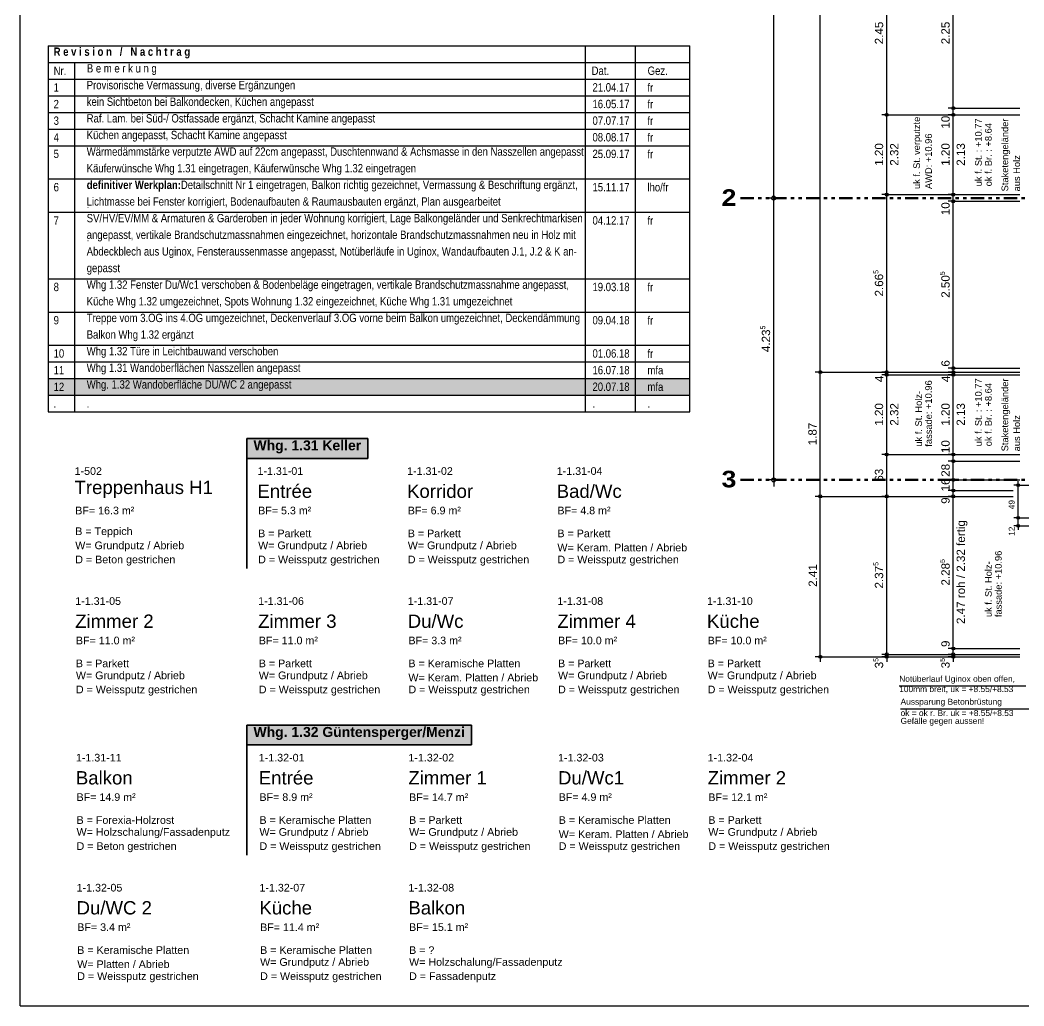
# Model space of a CAD drawing. Header units: centimetres. Extents: x 0.3 to 84.3, y 0.3 to 59.7.
# Drawn here: x 0.3 to 30.49, y 0.3 to 29.94 of the extents above; entities that cross this region are included whole.
import ezdxf

# ---------------------------------------------------------------- set-up
doc = ezdxf.new("R2010")
doc.units = ezdxf.units.CM
for name, pattern in [('AUSGEZOGEN', [0]), ('LINIE_23', [0.79, 0.4, -0.13, 0, -0.13, 0, -0.13]), ('RAND', [44.45, 12.7, -6.35, 12.7, -6.35, 0, -6.35])]:
    doc.linetypes.add(name, pattern=pattern)
for name, color, linetype, lineweight in [('Bauachsen grob', 7, 'RAND', 25), ('Detailmasse', 7, 'AUSGEZOGEN', 25), ('Plankopf', 7, 'AUSGEZOGEN', 25), ('Raumbezeichnung', 7, 'AUSGEZOGEN', 35), ('Text Koten', 7, 'AUSGEZOGEN', 50), ('Text Werkplan Ausfuehrung', 7, 'AUSGEZOGEN', 50), ('Vorprojektmasse', 7, 'AUSGEZOGEN', 25), ('Werkplan- Ausfuehrungsmasse', 7, 'AUSGEZOGEN', 25)]:
    doc.layers.add(name, color=color, linetype=linetype, lineweight=lineweight)
doc.styles.add('ARIAL', font='ARIAL.TTF')
doc.styles.add('Arial Black', font='Arial Black')
doc.styles.add('ARIALNARROW', font='ARIALN.TTF')

msp = doc.modelspace()

# ---------------------------------------------------------------- hatches: boundary and pattern name
at = {"layer": 'Plankopf', "linetype": 'AUSGEZOGEN', "lineweight": 25}
msp.add_hatch(color=254, dxfattribs=at).paths.add_polyline_path([(1.14, 19.16), (1.14, 18.66), (20.44, 18.66), (20.44, 19.16)])
at = {"layer": 'Raumbezeichnung', "linetype": 'AUSGEZOGEN', "lineweight": 35, "true_color": 0xc4c4ff}
for points in [[(7.12, 17.36), (7.12, 16.76), (10.76, 16.76), (10.76, 17.36)], [(7.12, 8.744), (7.12, 8.144), (13.88, 8.144), (13.88, 8.744)]]:
    msp.add_hatch(color=254, dxfattribs=at).paths.add_polyline_path(points)

# ---------------------------------------------------------------- linework, layer by layer
at = {"layer": 'Bauachsen grob', "color": 32, "linetype": 'LINIE_23', "lineweight": 50, "true_color": 0xc36e14}
for p, q in [((21.964, 24.584), (72.416, 24.584)), ((21.964, 16.114), (72.416, 16.114))]:
    msp.add_line(p, q, dxfattribs=at)
at = {"layer": 'Detailmasse', "color": 8, "linetype": 'AUSGEZOGEN', "lineweight": 25, "true_color": 0x737373}
for p, q in [((30.315, 15.954), (30.315, 16.079)), ((30.315, 15.954), (30.19, 15.954)), ((30.315, 15.954), (30.44, 15.954)), ((30.315, 15.954), (30.795, 15.954)), ((30.315, 14.974), (30.315, 15.954)), ((30.315, 14.974), (30.19, 14.974)), ((30.315, 14.974), (30.44, 14.974)), ((30.315, 14.974), (30.795, 14.974)), ((30.315, 14.734), (30.315, 14.974)), ((30.315, 14.734), (30.19, 14.734)), ((30.315, 14.734), (30.44, 14.734)), ((30.315, 14.734), (30.795, 14.734)), ((30.315, 14.734), (30.315, 14.609))]:
    msp.add_line(p, q, dxfattribs=at)
for centre in [(30.315, 15.954), (30.315, 14.974), (30.315, 14.734)]:
    msp.add_circle(centre, 0.0375, dxfattribs=at)
at = {"layer": 'Plankopf', "color": 7, "linetype": 'AUSGEZOGEN', "lineweight": 25}
for p, q in [((0.3, 0.3), (0.3, 59.7)), ((1.14, 29.16), (20.44, 29.16)), ((1.14, 29.16), (1.14, 18.16)), ((17.305, 18.16), (17.305, 29.16)), ((18.805, 18.16), (18.805, 29.16)), ((20.44, 18.16), (20.44, 29.16)), ((1.14, 28.66), (20.44, 28.66)), ((1.94, 28.66), (1.94, 18.16)), ((1.14, 28.16), (20.44, 28.16)), ((1.14, 27.66), (20.44, 27.66)), ((1.14, 27.16), (20.44, 27.16)), ((1.14, 26.66), (20.44, 26.66)), ((1.14, 26.16), (20.44, 26.16)), ((1.14, 25.16), (20.44, 25.16)), ((1.14, 24.16), (20.44, 24.16)), ((1.14, 22.16), (20.44, 22.16)), ((1.14, 21.16), (20.44, 21.16)), ((1.14, 20.16), (20.44, 20.16)), ((1.14, 19.66), (20.44, 19.66)), ((1.14, 19.16), (20.44, 19.16)), ((1.14, 18.66), (20.44, 18.66)), ((1.14, 18.16), (20.44, 18.16)), ((0.3, 0.3), (84.3, 0.3))]:
    msp.add_line(p, q, dxfattribs=at)
at = {"layer": 'Raumbezeichnung', "color": 7, "linetype": 'AUSGEZOGEN', "lineweight": 35}
for p, q in [((7.12, 17.36), (7.12, 13.452)), ((7.12, 17.36), (10.76, 17.36)), ((10.76, 17.36), (10.76, 16.76)), ((10.76, 16.76), (7.12, 16.76)), ((7.12, 8.744), (7.12, 4.835)), ((7.12, 8.744), (13.88, 8.744)), ((13.88, 8.744), (13.88, 8.144)), ((13.88, 8.144), (7.12, 8.144))]:
    msp.add_line(p, q, dxfattribs=at)
at = {"layer": 'Text Werkplan Ausfuehrung', "color": 240, "linetype": 'AUSGEZOGEN', "lineweight": 25}
msp.add_line((26.739, 9.923), (30.55, 9.923), dxfattribs=at)
at = {"layer": 'Text Werkplan Ausfuehrung', "color": 8, "linetype": 'AUSGEZOGEN', "lineweight": 25, "true_color": 0x737373}
msp.add_line((26.781, 9.235), (30.786, 9.235), dxfattribs=at)
at = {"layer": 'Vorprojektmasse', "color": 32, "linetype": 'AUSGEZOGEN', "lineweight": 25, "true_color": 0xc36e14}
for p, q in [((22.964, 24.584), (22.964, 56.174)), ((22.964, 24.584), (22.764, 24.584)), ((22.964, 24.584), (23.164, 24.584)), ((22.964, 16.114), (22.964, 24.584)), ((22.964, 16.114), (22.764, 16.114)), ((22.964, 16.114), (23.164, 16.114)), ((22.964, 16.114), (22.964, 15.914))]:
    msp.add_line(p, q, dxfattribs=at)
for centre in [(22.964, 24.584), (22.964, 16.114)]:
    msp.add_circle(centre, 0.06, dxfattribs=at)
at = {"layer": 'Werkplan- Ausfuehrungsmasse', "color": 7, "linetype": 'AUSGEZOGEN', "lineweight": 25}
for p, q in [((24.364, 19.354), (24.364, 47.484)), ((26.364, 27.089), (26.364, 31.994)), ((28.364, 27.289), (28.364, 31.794)), ((28.364, 27.289), (28.214, 27.289)), ((28.364, 27.289), (28.514, 27.289)), ((28.364, 27.089), (28.364, 27.289)), ((26.364, 27.089), (26.214, 27.089)), ((26.364, 27.089), (26.514, 27.089)), ((26.364, 24.689), (26.364, 27.089)), ((28.364, 27.089), (28.214, 27.089)), ((28.364, 27.089), (28.514, 27.089)), ((28.364, 24.689), (28.364, 27.089)), ((26.364, 24.689), (26.214, 24.689)), ((26.364, 24.689), (26.514, 24.689)), ((26.364, 19.354), (26.364, 24.689)), ((28.364, 24.689), (28.214, 24.689)), ((28.364, 24.489), (28.214, 24.489)), ((28.364, 24.689), (28.514, 24.689)), ((28.364, 24.489), (28.364, 24.689)), ((28.364, 24.489), (28.514, 24.489)), ((28.364, 19.474), (28.364, 24.489)), ((24.364, 19.354), (24.214, 19.354)), ((24.364, 19.354), (24.514, 19.354)), ((24.364, 19.354), (26.364, 19.354)), ((24.364, 15.618), (24.364, 19.354)), ((26.364, 19.354), (26.214, 19.354)), ((26.364, 19.354), (26.514, 19.354)), ((26.364, 19.274), (26.364, 19.354)), ((28.364, 19.474), (28.214, 19.474)), ((28.364, 19.354), (28.214, 19.354)), ((28.364, 19.474), (28.514, 19.474)), ((28.364, 19.354), (28.364, 19.474)), ((28.364, 19.354), (28.514, 19.354)), ((28.364, 19.274), (28.364, 19.354)), ((26.364, 19.274), (26.214, 19.274)), ((26.364, 19.274), (26.514, 19.274)), ((26.364, 16.874), (26.364, 19.274)), ((28.364, 19.274), (28.214, 19.274)), ((28.364, 19.274), (28.514, 19.274)), ((28.364, 16.874), (28.364, 19.274)), ((26.364, 16.874), (26.214, 16.874)), ((26.364, 16.874), (26.514, 16.874)), ((28.364, 16.874), (28.214, 16.874)), ((28.364, 16.674), (28.214, 16.674)), ((28.364, 16.874), (28.514, 16.874)), ((28.364, 16.674), (28.364, 16.874)), ((28.364, 16.674), (28.514, 16.674)), ((28.364, 16.114), (28.364, 16.674)), ((28.364, 16.114), (28.214, 16.114)), ((28.364, 16.114), (28.514, 16.114)), ((28.364, 15.794), (28.214, 15.794)), ((28.364, 15.794), (28.514, 15.794)), ((28.364, 15.618), (28.364, 15.794)), ((24.364, 15.618), (24.214, 15.618)), ((24.364, 15.618), (24.514, 15.618)), ((24.364, 15.618), (26.364, 15.618)), ((24.364, 10.796), (24.364, 15.618)), ((26.364, 15.618), (26.214, 15.618)), ((26.364, 15.618), (26.514, 15.618)), ((28.364, 15.618), (28.214, 15.618)), ((28.364, 15.618), (28.514, 15.618)), ((28.364, 11.044), (28.214, 11.044)), ((28.364, 11.044), (28.514, 11.044)), ((28.364, 10.868), (28.364, 11.044)), ((24.364, 10.796), (24.214, 10.796)), ((24.364, 10.796), (24.514, 10.796)), ((24.364, 10.796), (26.364, 10.796)), ((24.364, 10.796), (24.364, 10.646)), ((26.364, 10.868), (26.214, 10.868)), ((26.364, 10.796), (26.214, 10.796)), ((26.364, 10.868), (26.514, 10.868)), ((26.364, 10.868), (28.364, 10.868)), ((26.364, 10.796), (26.364, 10.868)), ((26.364, 10.796), (26.514, 10.796)), ((26.364, 10.796), (28.364, 10.796)), ((26.364, 10.796), (26.364, 10.646)), ((28.364, 10.868), (28.214, 10.868)), ((28.364, 10.796), (28.214, 10.796)), ((28.364, 10.868), (28.514, 10.868)), ((28.364, 10.796), (28.364, 10.868)), ((28.364, 10.796), (28.514, 10.796)), ((28.364, 10.796), (28.364, 10.646))]:
    msp.add_line(p, q, dxfattribs=at)
for points in [[(28.364, 27.289), (28.568, 27.289), (28.568, 27.289), (28.644, 27.289), (28.644, 27.289), (30.364, 27.289)], [(26.364, 27.089), (26.565, 27.089), (26.565, 27.089), (26.64, 27.089), (26.64, 27.089), (28.364, 27.089)], [(28.364, 27.089), (28.565, 27.089), (28.565, 27.089), (28.64, 27.089), (28.64, 27.089), (30.364, 27.089)], [(26.364, 24.689), (26.525, 24.689), (26.525, 24.689), (26.589, 24.689), (26.589, 24.689), (26.735, 24.689), (26.735, 24.689), (28.364, 24.689)], [(28.364, 24.689), (28.525, 24.689), (28.525, 24.689), (28.589, 24.689), (28.589, 24.689), (28.735, 24.689), (28.735, 24.689), (30.364, 24.689)], [(28.364, 24.489), (28.522, 24.489), (28.522, 24.489), (28.585, 24.489), (28.585, 24.489), (28.729, 24.489), (28.729, 24.489), (30.364, 24.489)], [(26.364, 19.354), (26.436, 19.354), (26.436, 19.354), (26.476, 19.354), (26.476, 19.354), (26.567, 19.354), (26.567, 19.354), (28.364, 19.354)], [(28.364, 19.474), (28.438, 19.474), (28.438, 19.474), (28.478, 19.474), (28.478, 19.474), (28.571, 19.474), (28.571, 19.474), (30.364, 19.474)], [(28.364, 19.354), (28.436, 19.354), (28.436, 19.354), (28.476, 19.354), (28.476, 19.354), (28.567, 19.354), (28.567, 19.354), (30.364, 19.354)], [(26.364, 19.274), (26.434, 19.274), (26.434, 19.274), (26.474, 19.274), (26.474, 19.274), (26.565, 19.274), (26.565, 19.274), (28.364, 19.274)], [(28.364, 19.274), (28.434, 19.274), (28.434, 19.274), (28.474, 19.274), (28.474, 19.274), (28.565, 19.274), (28.565, 19.274), (30.364, 19.274)], [(26.364, 16.874), (26.394, 16.874), (26.394, 16.874), (26.423, 16.874), (26.423, 16.874), (26.489, 16.874), (26.489, 16.874), (26.707, 16.874), (26.707, 16.874), (28.364, 16.874)], [(26.364, 15.618), (26.364, 16.025), (26.364, 16.025), (26.364, 16.874)], [(28.364, 16.874), (28.394, 16.874), (28.394, 16.874), (28.423, 16.874), (28.423, 16.874), (28.489, 16.874), (28.489, 16.874), (28.707, 16.874), (28.707, 16.874), (30.364, 16.874)], [(28.364, 16.674), (28.391, 16.674), (28.391, 16.674), (28.419, 16.674), (28.419, 16.674), (28.483, 16.674), (28.483, 16.674), (28.694, 16.674), (28.694, 16.674), (30.364, 16.674)], [(28.364, 16.114), (28.382, 16.114), (28.382, 16.114), (28.407, 16.114), (28.407, 16.114), (28.465, 16.114), (28.465, 16.114), (28.658, 16.114), (28.658, 16.114), (30.364, 16.114)], [(28.364, 15.794), (28.364, 16.02), (28.364, 16.02), (28.364, 16.114)], [(28.364, 15.794), (28.376, 15.794), (28.376, 15.794), (28.4, 15.794), (28.4, 15.794), (28.455, 15.794), (28.455, 15.794), (28.637, 15.794), (28.637, 15.794), (30.164, 15.794)], [(26.364, 15.618), (26.373, 15.618), (26.373, 15.618), (26.397, 15.618), (26.397, 15.618), (26.45, 15.618), (26.45, 15.618), (26.625, 15.618), (26.625, 15.618), (28.364, 15.618)], [(26.364, 10.868), (26.364, 11.815), (26.364, 11.815), (26.364, 13.37), (26.364, 13.37), (26.364, 14.824), (26.364, 14.824), (26.364, 15.618)], [(28.364, 15.618), (28.373, 15.618), (28.373, 15.618), (28.397, 15.618), (28.397, 15.618), (28.45, 15.618), (28.45, 15.618), (28.625, 15.618), (28.625, 15.618), (30.164, 15.618)], [(28.364, 11.044), (28.364, 11.815), (28.364, 11.815), (28.364, 13.37), (28.364, 13.37), (28.364, 14.823), (28.364, 14.823), (28.364, 15.618)], [(28.364, 11.044), (28.576, 11.044), (28.576, 11.044), (30.364, 11.044)], [(28.364, 10.868), (28.493, 10.868), (28.493, 10.868), (30.364, 10.868)], [(28.364, 10.796), (28.46, 10.796), (28.46, 10.796), (30.364, 10.796)]]:
    msp.add_lwpolyline(points, dxfattribs=at)
for centre in [(28.364, 27.289), (26.364, 27.089), (28.364, 27.089), (26.364, 24.689), (28.364, 24.689), (28.364, 24.489), (24.364, 19.354), (26.364, 19.354), (28.364, 19.474), (28.364, 19.354), (26.364, 19.274), (28.364, 19.274), (26.364, 16.874), (28.364, 16.874), (28.364, 16.674), (28.364, 16.114), (28.364, 15.794), (24.364, 15.618), (26.364, 15.618), (28.364, 15.618), (26.364, 10.868), (28.364, 11.044), (28.364, 10.868), (24.364, 10.796), (26.364, 10.796), (28.364, 10.796)]:
    msp.add_circle(centre, 0.045, dxfattribs=at)

# ---------------------------------------------------------------- texts
at = {"layer": 'Bauachsen grob', "color": 32, "linetype": 'AUSGEZOGEN', "lineweight": 100, "true_color": 0xc36e14, "char_height": 0.5, "width": 0.25, "attachment_point": 7, "style": 'Arial Black'}
for s, insert in [('2', (21.397, 24.351)), ('3', (21.397, 15.881))]:
    msp.add_mtext(s, dxfattribs=dict(at, insert=insert))
at = {"layer": 'Detailmasse', "color": 8, "linetype": 'AUSGEZOGEN', "lineweight": 35, "true_color": 0x737373, "char_height": 0.18, "width": 0.09, "attachment_point": 7, "rotation": 90, "style": 'ARIAL'}
for s, insert in [('49', (30.212, 15.23)), ('12', (30.215, 14.43))]:
    msp.add_mtext(s, dxfattribs=dict(at, insert=insert))
at = {"layer": 'Plankopf', "color": 7, "linetype": 'AUSGEZOGEN', "lineweight": 50, "char_height": 0.25, "width": 0.125, "attachment_point": 7, "style": 'ARIALNARROW'}
for s, insert in [('\\fArial Narrow|i0|b1|c0|p0;R\\~e\\~v\\~i\\~s\\~i\\~o\\~n\\~\\~\\~/\\~\\~\\~N\\~a\\~c\\~h\\~t\\~r\\~a\\~g', (1.309, 28.786)), ('Nr.', (1.309, 28.286)), ('B\\~e\\~m\\~e\\~r\\~k\\~u\\~n\\~g', (2.309, 28.286)), ('Dat.', (17.489, 28.286)), ('Gez.', (19.174, 28.286)), ('Provisorische\\~Vermassung,\\~diverse\\~Ergänzungen\\~', (2.304, 27.783)), ('1', (1.309, 27.786)), ('21.04.17', (17.515, 27.786)), ('fr', (19.168, 27.783)), ('2', (1.309, 27.286)), ('kein\\~Sichtbeton\\~bei\\~Balkondecken,\\~Küchen\\~angepasst', (2.304, 27.283)), ('16.05.17', (17.515, 27.286)), ('fr', (19.168, 27.283)), ('3', (1.309, 26.786)), ('Raf.\\~Lam.\\~bei\\~Süd-/\\~Ostfassade\\~ergänzt,\\~Schacht\\~Kamine\\~angepasst', (2.304, 26.783)), ('07.07.17', (17.515, 26.786)), ('fr', (19.168, 26.783)), ('Küchen\\~angepasst,\\~Schacht\\~Kamine\\~angepasst', (2.304, 26.283)), ('4', (1.309, 26.286)), ('08.08.17', (17.515, 26.286)), ('fr', (19.168, 26.283)), ('5', (1.309, 25.786)), ('Wärmedämmstärke\\~verputzte\\~AWD\\~auf\\~22cm\\~angepasst,\\~Duschtennwand\\~&\\~Achsmasse\\~in\\~den\\~Nasszellen\\~angepasst', (2.304, 25.783)), ('25.09.17', (17.515, 25.786)), ('fr', (19.168, 25.783)), ('Käuferwünsche\\~Whg\\~1.31\\~eingetragen,\\~Käuferwünsche\\~Whg\\~1.32\\~eingetragen', (2.304, 25.283)), ('\\fArial Narrow|i0|b1|c0|p0;definitiver\\~Werkplan:', (2.304, 24.783)), ('\\~Detailschnitt\\~Nr\\~1\\~eingetragen,\\~Balkon\\~richtig\\~gezeichnet,\\~Vermassung\\~&\\~Beschriftung\\~ergänzt,\\~', (5.136, 24.783)), ('6', (1.309, 24.786)), ('15.11.17', (17.515, 24.786)), ('lho/fr', (19.168, 24.783)), ('Lichtmasse\\~bei\\~Fenster\\~korrigiert,\\~Bodenaufbauten\\~&\\~Raumausbauten\\~ergänzt,\\~Plan\\~ausgearbeitet', (2.304, 24.283)), ('.', (2.304, 24.283)), ('7', (1.309, 23.786)), ('SV/HV/EV/MM\\~&\\~Armaturen\\~&\\~Garderoben\\~in\\~jeder\\~Wohnung\\~korrigiert,\\~Lage\\~Balkongeländer\\~und\\~Senkrechtmarkisen\\~', (2.304, 23.783)), ('04.12.17', (17.515, 23.786)), ('fr', (19.168, 23.783)), ('angepasst,\\~vertikale\\~Brandschutzmassnahmen\\~eingezeichnet,\\~horizontale\\~Brandschutzmassnahmen\\~neu\\~in\\~Holz\\~mit\\~', (2.304, 23.283)), ('.', (2.304, 23.283)), ('Abdeckblech\\~aus\\~Uginox,\\~Fensteraussenmasse\\~angepasst,\\~Notüberläufe\\~in\\~Uginox,\\~Wandaufbauten\\~J.1,\\~J.2\\~&\\~K\\~an-', (2.304, 22.783)), ('gepasst', (2.304, 22.283)), ('8', (1.309, 21.786)), ('Whg\\~1.32\\~Fenster\\~Du/Wc1\\~verschoben\\~&\\~Bodenbeläge\\~eingetragen,\\~vertikale\\~Brandschutzmassnahme\\~angepasst,', (2.304, 21.783)), ('19.03.18', (17.515, 21.786)), ('fr', (19.168, 21.783)), ('Küche\\~Whg\\~1.32\\~umgezeichnet,\\~Spots\\~Wohnung\\~1.32\\~eingezeichnet,\\~Küche\\~Whg\\~1.31\\~umgezeichnet', (2.304, 21.283)), ('9', (1.309, 20.786)), ('Treppe\\~vom\\~3.OG\\~ins\\~4.OG\\~umgezeichnet,\\~Deckenverlauf\\~3.OG\\~vorne\\~beim\\~Balkon\\~umgezeichnet,\\~Deckendämmung', (2.304, 20.783)), ('09.04.18', (17.515, 20.786)), ('fr', (19.168, 20.783)), ('Balkon\\~Whg\\~1.32\\~ergänzt', (2.304, 20.283)), ('10', (1.309, 19.786)), ('Whg\\~1.32\\~Türe\\~in\\~Leichtbauwand\\~verschoben', (2.304, 19.783)), ('01.06.18', (17.515, 19.786)), ('fr', (19.168, 19.783)), ('11', (1.309, 19.286)), ('Whg\\~1.31\\~Wandoberflächen\\~Nasszellen\\~angepasst', (2.304, 19.283)), ('16.07.18', (17.515, 19.286)), ('mfa', (19.168, 19.283)), ('12', (1.309, 18.786)), ('Whg.\\~1.32\\~Wandoberfläche\\~DU/WC\\~2\\~angepasst', (2.304, 18.783)), ('20.07.18', (17.515, 18.786)), ('mfa', (19.168, 18.783)), ('.', (1.309, 18.286)), ('.', (2.304, 18.283)), ('.', (17.515, 18.286)), ('.', (19.168, 18.283))]:
    msp.add_mtext(s, dxfattribs=dict(at, insert=insert))
at = {"layer": 'Raumbezeichnung', "color": 7, "linetype": 'AUSGEZOGEN', "lineweight": 50, "attachment_point": 7, "style": 'ARIAL'}
for s, insert, char_height, width in [('\\fArial|i0|b1|c0|p0;Whg.\\~1.31\\~Keller', (7.32, 16.91), 0.3, 0.15), ('1-502', (1.94, 16.261), 0.23, 0.115), ('1-1.31-01', (7.44, 16.261), 0.23, 0.115), ('1-1.31-02', (11.94, 16.261), 0.23, 0.115), ('1-1.31-04', (16.44, 16.261), 0.23, 0.115), ('BF=\\~16.3\\~m²', (1.96, 15.075), 0.23, 0.115), ('BF=\\~5.3\\~m²', (7.46, 15.075), 0.23, 0.115), ('BF=\\~6.9\\~m²', (11.96, 15.075), 0.23, 0.115), ('BF=\\~4.8\\~m²', (16.46, 15.075), 0.23, 0.115), ('B\\~=\\~Teppich', (1.96, 14.386), 0.23, 0.115), ('B\\~=\\~Parkett', (7.46, 14.386), 0.23, 0.115), ('B\\~=\\~Parkett', (11.96, 14.386), 0.23, 0.115), ('B\\~=\\~Parkett', (16.46, 14.386), 0.23, 0.115), ('W=\\~Grundputz\\~/\\~Abrieb', (1.96, 13.961), 0.23, 0.115), ('W=\\~Grundputz\\~/\\~Abrieb', (7.46, 13.961), 0.23, 0.115), ('W=\\~Grundputz\\~/\\~Abrieb', (11.96, 13.961), 0.23, 0.115), ('W=\\~Keram.\\~Platten\\~/\\~Abrieb', (16.46, 13.961), 0.23, 0.115), ('D\\~=\\~Beton\\~gestrichen', (1.96, 13.536), 0.23, 0.115), ('D\\~=\\~Weissputz\\~gestrichen', (7.46, 13.536), 0.23, 0.115), ('D\\~=\\~Weissputz\\~gestrichen', (11.96, 13.536), 0.23, 0.115), ('D\\~=\\~Weissputz\\~gestrichen', (16.46, 13.536), 0.23, 0.115), ('1-1.31-05', (1.96, 12.353), 0.23, 0.115), ('1-1.31-06', (7.46, 12.353), 0.23, 0.115), ('1-1.31-07', (11.96, 12.353), 0.23, 0.115), ('1-1.31-08', (16.46, 12.353), 0.23, 0.115), ('1-1.31-10', (20.96, 12.353), 0.23, 0.115), ('BF=\\~11.0\\~m²', (1.98, 11.167), 0.23, 0.115), ('BF=\\~11.0\\~m²', (7.48, 11.167), 0.23, 0.115), ('BF=\\~3.3\\~m²', (11.98, 11.167), 0.23, 0.115), ('BF=\\~10.0\\~m²', (16.48, 11.167), 0.23, 0.115), ('BF=\\~10.0\\~m²', (20.98, 11.167), 0.23, 0.115), ('B\\~=\\~Parkett', (1.979, 10.478), 0.23, 0.115), ('B\\~=\\~Parkett', (7.479, 10.478), 0.23, 0.115), ('B\\~=\\~Keramische\\~Platten', (11.979, 10.478), 0.23, 0.115), ('B\\~=\\~Parkett', (16.479, 10.478), 0.23, 0.115), ('B\\~=\\~Parkett', (20.979, 10.478), 0.23, 0.115), ('W=\\~Grundputz\\~/\\~Abrieb', (1.979, 10.053), 0.23, 0.115), ('W=\\~Grundputz\\~/\\~Abrieb', (7.479, 10.053), 0.23, 0.115), ('W=\\~Keram.\\~Platten\\~/\\~Abrieb', (11.979, 10.053), 0.23, 0.115), ('W=\\~Grundputz\\~/\\~Abrieb', (16.479, 10.053), 0.23, 0.115), ('W=\\~Grundputz\\~/\\~Abrieb', (20.979, 10.053), 0.23, 0.115), ('D\\~=\\~Weissputz\\~gestrichen', (1.979, 9.628), 0.23, 0.115), ('D\\~=\\~Weissputz\\~gestrichen', (7.479, 9.628), 0.23, 0.115), ('D\\~=\\~Weissputz\\~gestrichen', (11.979, 9.628), 0.23, 0.115), ('D\\~=\\~Weissputz\\~gestrichen', (16.479, 9.628), 0.23, 0.115), ('D\\~=\\~Weissputz\\~gestrichen', (20.979, 9.628), 0.23, 0.115), ('\\fArial|i0|b1|c0|p0;Whg.\\~1.32\\~Güntensperger/Menzi', (7.32, 8.294), 0.3, 0.15), ('1-1.31-11', (1.979, 7.645), 0.23, 0.115), ('1-1.32-01', (7.479, 7.645), 0.23, 0.115), ('1-1.32-02', (11.979, 7.645), 0.23, 0.115), ('1-1.32-03', (16.479, 7.645), 0.23, 0.115), ('1-1.32-04', (20.979, 7.645), 0.23, 0.115), ('BF=\\~14.9\\~m²', (1.999, 6.459), 0.23, 0.115), ('BF=\\~8.9\\~m²', (7.499, 6.459), 0.23, 0.115), ('BF=\\~14.7\\~m²', (11.999, 6.459), 0.23, 0.115), ('BF=\\~4.9\\~m²', (16.499, 6.459), 0.23, 0.115), ('BF=\\~12.1\\~m²', (20.999, 6.459), 0.23, 0.115), ('B\\~=\\~Forexia-Holzrost', (1.999, 5.77), 0.23, 0.115), ('B\\~=\\~Keramische\\~Platten', (7.499, 5.77), 0.23, 0.115), ('B\\~=\\~Parkett', (11.999, 5.77), 0.23, 0.115), ('B\\~=\\~Keramische\\~Platten', (16.499, 5.77), 0.23, 0.115), ('B\\~=\\~Parkett', (20.999, 5.77), 0.23, 0.115), ('W=\\~Holzschalung/Fassadenputz', (1.999, 5.345), 0.23, 0.115), ('W=\\~Grundputz\\~/\\~Abrieb', (7.499, 5.345), 0.23, 0.115), ('W=\\~Grundputz\\~/\\~Abrieb', (11.999, 5.345), 0.23, 0.115), ('W=\\~Keram.\\~Platten\\~/\\~Abrieb', (16.499, 5.345), 0.23, 0.115), ('W=\\~Grundputz\\~/\\~Abrieb', (20.999, 5.345), 0.23, 0.115), ('D\\~=\\~Beton\\~gestrichen', (1.999, 4.92), 0.23, 0.115), ('D\\~=\\~Weissputz\\~gestrichen', (7.499, 4.92), 0.23, 0.115), ('D\\~=\\~Weissputz\\~gestrichen', (11.999, 4.92), 0.23, 0.115), ('D\\~=\\~Weissputz\\~gestrichen', (16.499, 4.92), 0.23, 0.115), ('D\\~=\\~Weissputz\\~gestrichen', (20.999, 4.92), 0.23, 0.115), ('1-1.32-05', (2.001, 3.736), 0.23, 0.115), ('1-1.32-07', (7.499, 3.736), 0.23, 0.115), ('1-1.32-08', (11.979, 3.736), 0.23, 0.115), ('BF=\\~3.4\\~m²', (2.021, 2.55), 0.23, 0.115), ('BF=\\~11.4\\~m²', (7.519, 2.55), 0.23, 0.115), ('BF=\\~15.1\\~m²', (11.999, 2.55), 0.23, 0.115), ('B\\~=\\~Keramische\\~Platten', (2.02, 1.861), 0.23, 0.115), ('B\\~=\\~Keramische\\~Platten', (7.519, 1.861), 0.23, 0.115), ('B\\~=\\~?', (11.999, 1.861), 0.23, 0.115), ('W=\\~Platten\\~/\\~Abrieb', (2.02, 1.436), 0.23, 0.115), ('W=\\~Grundputz\\~/\\~Abrieb', (7.519, 1.436), 0.23, 0.115), ('W=\\~Holzschalung/Fassadenputz', (11.999, 1.436), 0.23, 0.115), ('D\\~=\\~Weissputz\\~gestrichen', (2.02, 1.011), 0.23, 0.115), ('D\\~=\\~Weissputz\\~gestrichen', (7.519, 1.011), 0.23, 0.115), ('D\\~=\\~Fassadenputz', (11.999, 1.011), 0.23, 0.115)]:
    msp.add_mtext(s, dxfattribs=dict(at, insert=insert, char_height=char_height, width=width))
at = {"layer": 'Raumbezeichnung', "color": 7, "linetype": 'AUSGEZOGEN', "lineweight": 35, "char_height": 0.4, "width": 0.2, "attachment_point": 7, "style": 'ARIAL'}
for s, insert in [('Treppenhaus\\~H1', (1.938, 15.568)), ('Entrée', (7.438, 15.568)), ('Korridor', (11.938, 15.568)), ('Bad/Wc', (16.438, 15.568)), ('Zimmer\\~2', (1.958, 11.66)), ('Zimmer\\~3', (7.458, 11.66)), ('Du/Wc', (11.958, 11.66)), ('Zimmer\\~4', (16.458, 11.66)), ('Küche', (20.958, 11.66)), ('Balkon', (1.978, 6.952)), ('Entrée', (7.478, 6.952)), ('Zimmer\\~1', (11.978, 6.952)), ('Du/Wc1', (16.478, 6.952)), ('Zimmer\\~2', (20.978, 6.952)), ('Du/WC\\~2', (1.999, 3.044)), ('Küche', (7.497, 3.044)), ('Balkon', (11.978, 3.044))]:
    msp.add_mtext(s, dxfattribs=dict(at, insert=insert))
at = {"layer": 'Text Koten', "color": 7, "linetype": 'AUSGEZOGEN', "lineweight": 35, "char_height": 0.2, "width": 0.1, "attachment_point": 7, "rotation": 90, "style": 'ARIAL'}
for s, insert in [('uk\\~f.\\~St.\\~verputzte', (27.424, 24.858)), ('uk\\~f.\\~St.\\~:\\~+10.77', (29.224, 24.939)), ('ok\\~f.\\~Br.\\~:\\~+8.64', (29.524, 24.939)), ('AWD:\\~+10.96', (27.724, 24.858)), ('fassade:\\~+10.96', (27.724, 17.112)), ('uk\\~f.\\~St.\\~:\\~+10.77', (29.224, 17.124)), ('uk\\~f.\\~St.\\~Holz-', (27.424, 17.112)), ('ok\\~f.\\~Br.\\~:\\~+8.64', (29.524, 17.124)), ('fassade:\\~+10.96', (29.824, 11.989)), ('uk\\~f.\\~St.\\~Holz-', (29.524, 11.989))]:
    msp.add_mtext(s, dxfattribs=dict(at, insert=insert))
at = {"layer": 'Text Werkplan Ausfuehrung', "color": 7, "linetype": 'AUSGEZOGEN', "lineweight": 35, "char_height": 0.2, "width": 0.1, "attachment_point": 7, "rotation": 90, "style": 'ARIAL'}
for s, insert in [('Staketengeländer', (30.077, 24.787)), ('aus\\~Holz', (30.377, 24.787)), ('Staketengeländer', (30.077, 16.972)), ('aus\\~Holz', (30.377, 16.972))]:
    msp.add_mtext(s, dxfattribs=dict(at, insert=insert))
at = {"layer": 'Text Werkplan Ausfuehrung', "color": 240, "linetype": 'AUSGEZOGEN', "lineweight": 35, "char_height": 0.18, "width": 0.09, "attachment_point": 7, "style": 'ARIAL'}
for s, insert in [('Notüberlauf\\~Uginox\\~oben\\~offen,\\~', (26.739, 9.989)), ('100mm\\~breit,\\~uk\\~=\\~+8.55/+8.53', (26.739, 9.701))]:
    msp.add_mtext(s, dxfattribs=dict(at, insert=insert))
at = {"layer": 'Text Werkplan Ausfuehrung', "color": 8, "linetype": 'AUSGEZOGEN', "lineweight": 35, "true_color": 0x737373, "char_height": 0.18, "width": 0.09, "attachment_point": 7, "style": 'ARIAL'}
for s, insert in [('Aussparung\\~Betonbrüstung', (26.781, 9.301)), ('ok\\~=\\~ok\\~r.\\~Br.\\~uk\\~=\\~+8.55/+8.53', (26.781, 9.013)), ('Gefälle\\~gegen\\~aussen!', (26.781, 8.725))]:
    msp.add_mtext(s, dxfattribs=dict(at, insert=insert))
at = {"layer": 'Vorprojektmasse', "color": 32, "linetype": 'AUSGEZOGEN', "lineweight": 50, "true_color": 0xc36e14, "attachment_point": 7, "rotation": 90, "style": 'ARIAL'}
for s, insert, char_height, width in [('5', (22.714, 20.635), 0.15, 0.075), ('4.23', (22.86, 19.955), 0.25, 0.125)]:
    msp.add_mtext(s, dxfattribs=dict(at, insert=insert, char_height=char_height, width=width))
at = {"layer": 'Werkplan- Ausfuehrungsmasse', "color": 7, "linetype": 'AUSGEZOGEN', "lineweight": 50, "attachment_point": 7, "rotation": 90, "style": 'ARIAL'}
for s, insert, char_height, width in [('2.45', (26.26, 29.209), 0.25, 0.125), ('2.25', (28.26, 29.209), 0.25, 0.125), ('10', (28.26, 26.672), 0.25, 0.125), ('1.20', (26.26, 25.557), 0.25, 0.125), ('2.32', (26.719, 25.558), 0.25, 0.125), ('1.20', (28.26, 25.557), 0.25, 0.125), ('2.13', (28.719, 25.557), 0.25, 0.125), ('10', (28.26, 24.072), 0.25, 0.125), ('5', (26.114, 22.307), 0.15, 0.075), ('5', (28.114, 22.267), 0.15, 0.075), ('2.66', (26.26, 21.628), 0.25, 0.125), ('2.50', (28.26, 21.588), 0.25, 0.125), ('6', (28.26, 19.519), 0.25, 0.125), ('4', (26.264, 19.052), 0.25, 0.125), ('4', (28.264, 19.052), 0.25, 0.125), ('1.20', (26.26, 17.742), 0.25, 0.125), ('2.32', (26.719, 17.743), 0.25, 0.125), ('1.20', (28.26, 17.742), 0.25, 0.125), ('2.13', (28.719, 17.742), 0.25, 0.125), ('1.87', (24.26, 17.154), 0.25, 0.125), ('10', (28.26, 16.919), 0.25, 0.125), ('63', (26.26, 16.06), 0.25, 0.125), ('28', (28.26, 16.207), 0.25, 0.125), ('16', (28.26, 15.768), 0.25, 0.125), ('9', (28.26, 15.394), 0.25, 0.125), ('2.47\\~roh\\~/\\~2.32\\~fertig', (28.792, 11.78), 0.25, 0.125), ('5', (26.114, 13.529), 0.15, 0.075), ('5', (28.114, 13.617), 0.15, 0.075), ('2.28', (28.26, 12.937), 0.25, 0.125), ('2.41', (24.264, 12.899), 0.25, 0.125), ('2.37', (26.26, 12.849), 0.25, 0.125), ('9', (28.26, 11.089), 0.25, 0.125), ('5', (26.114, 10.643), 0.15, 0.075), ('3', (26.26, 10.449), 0.25, 0.125), ('5', (28.114, 10.643), 0.15, 0.075), ('3', (28.26, 10.449), 0.25, 0.125)]:
    msp.add_mtext(s, dxfattribs=dict(at, insert=insert, char_height=char_height, width=width))

doc.saveas('drawing.dxf')
